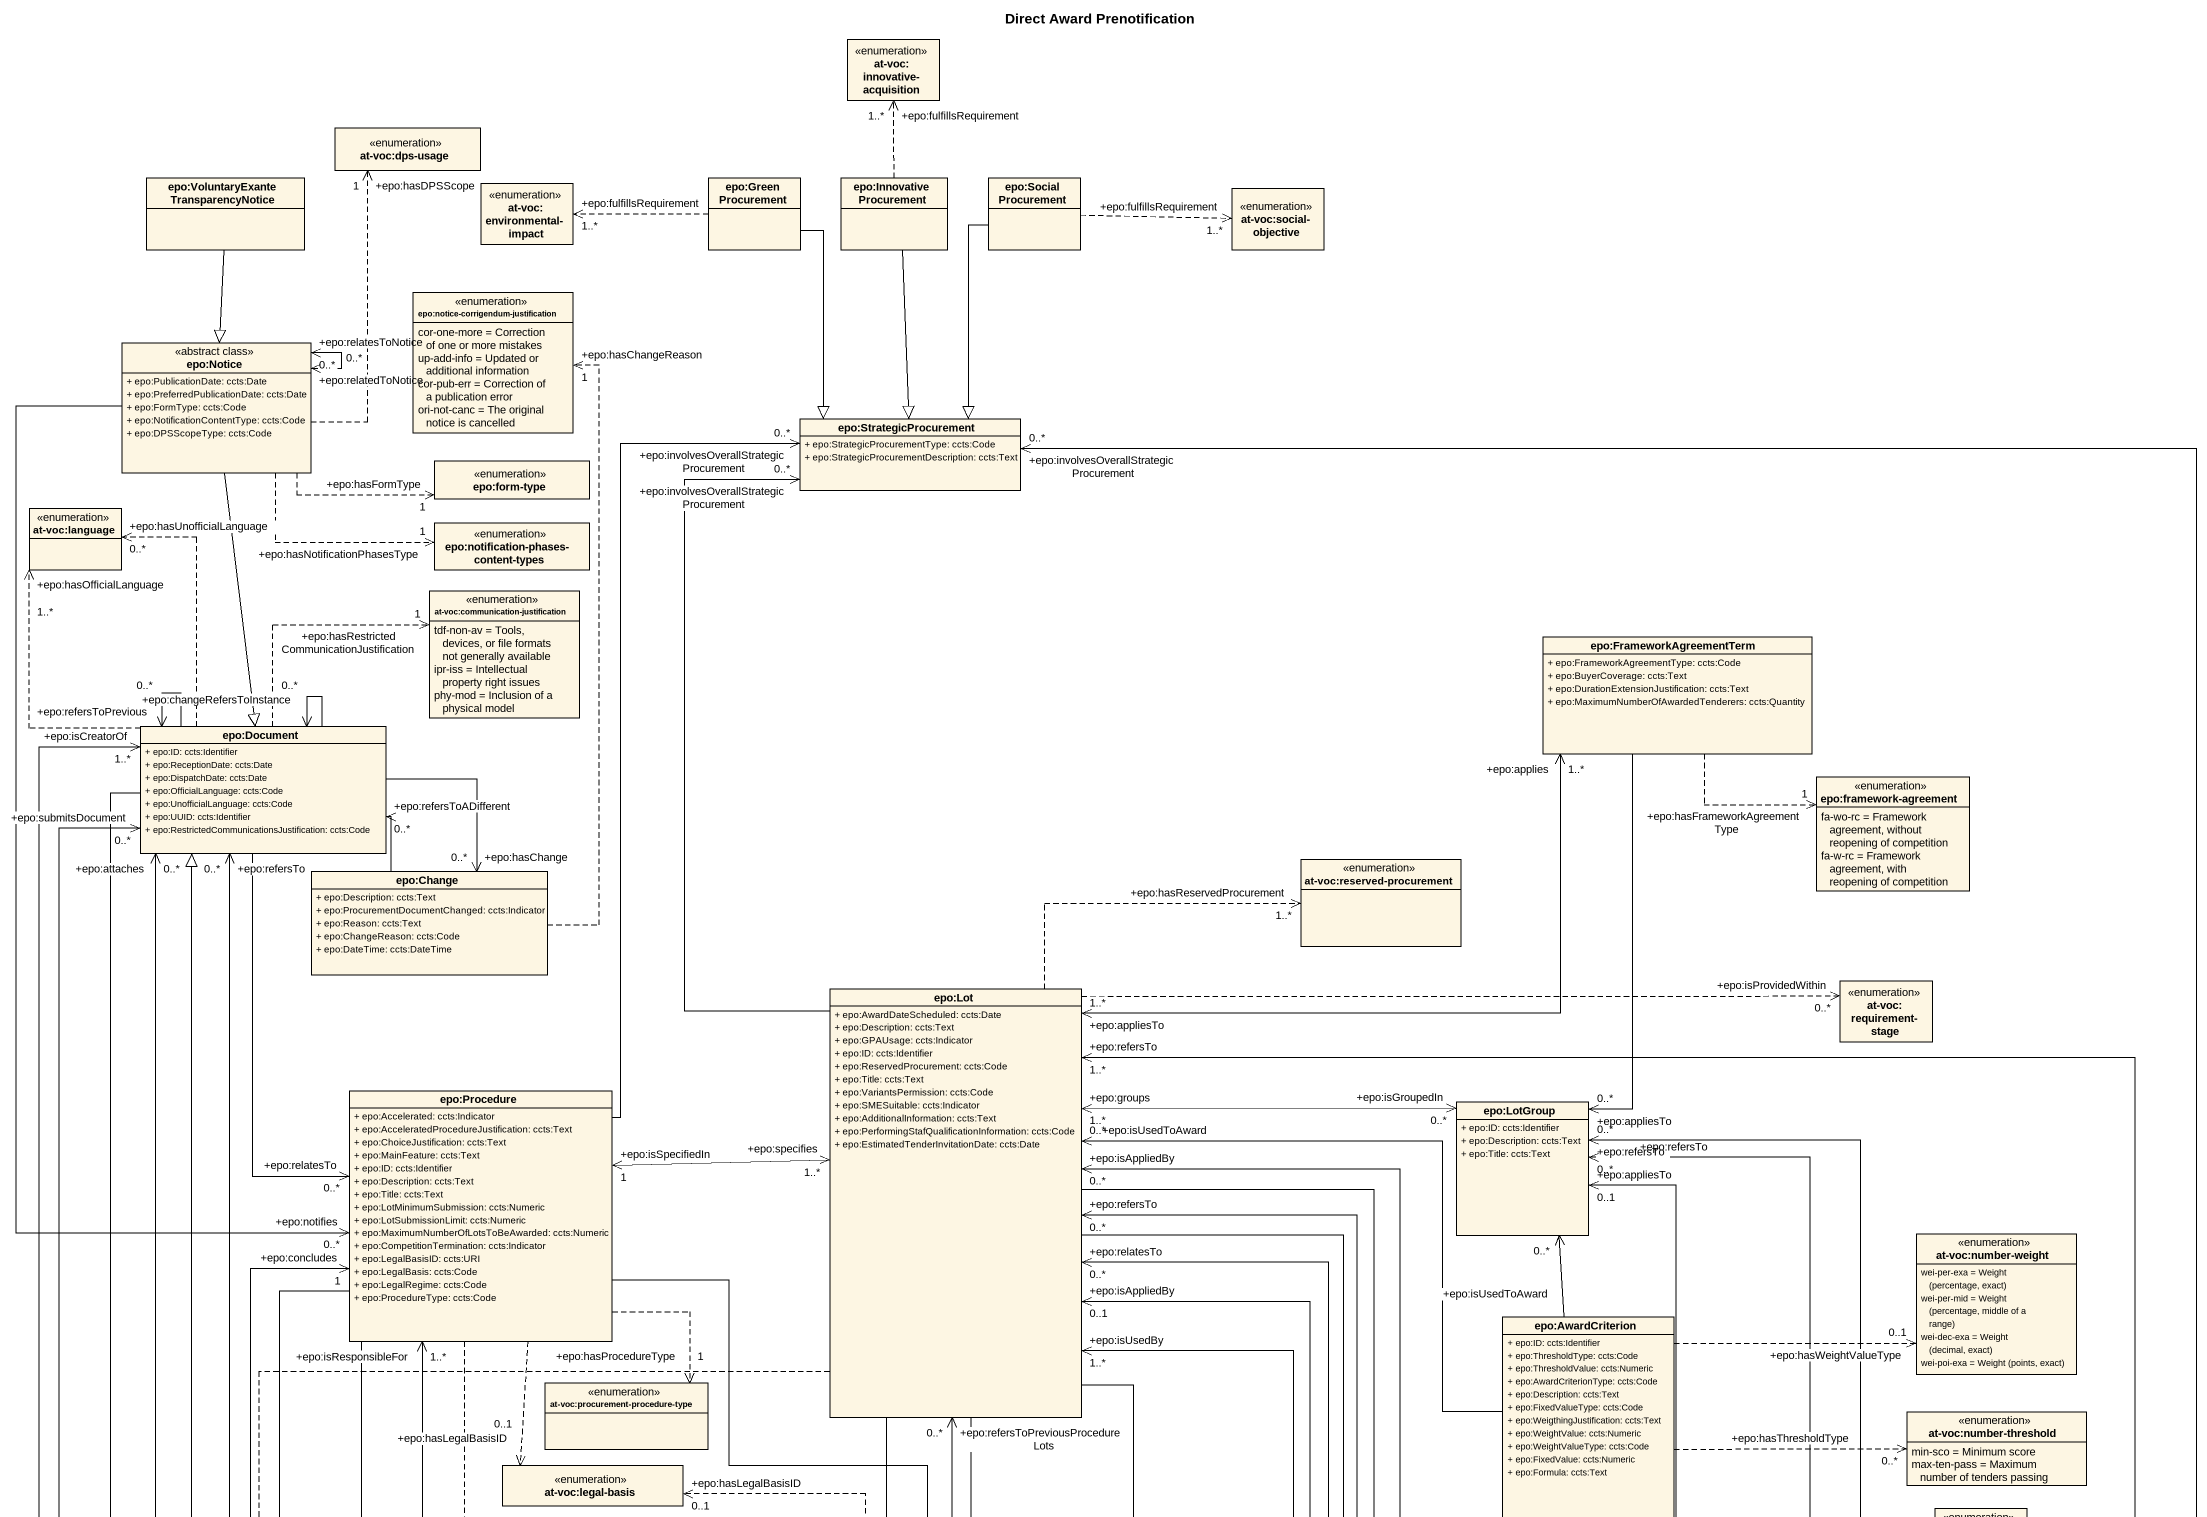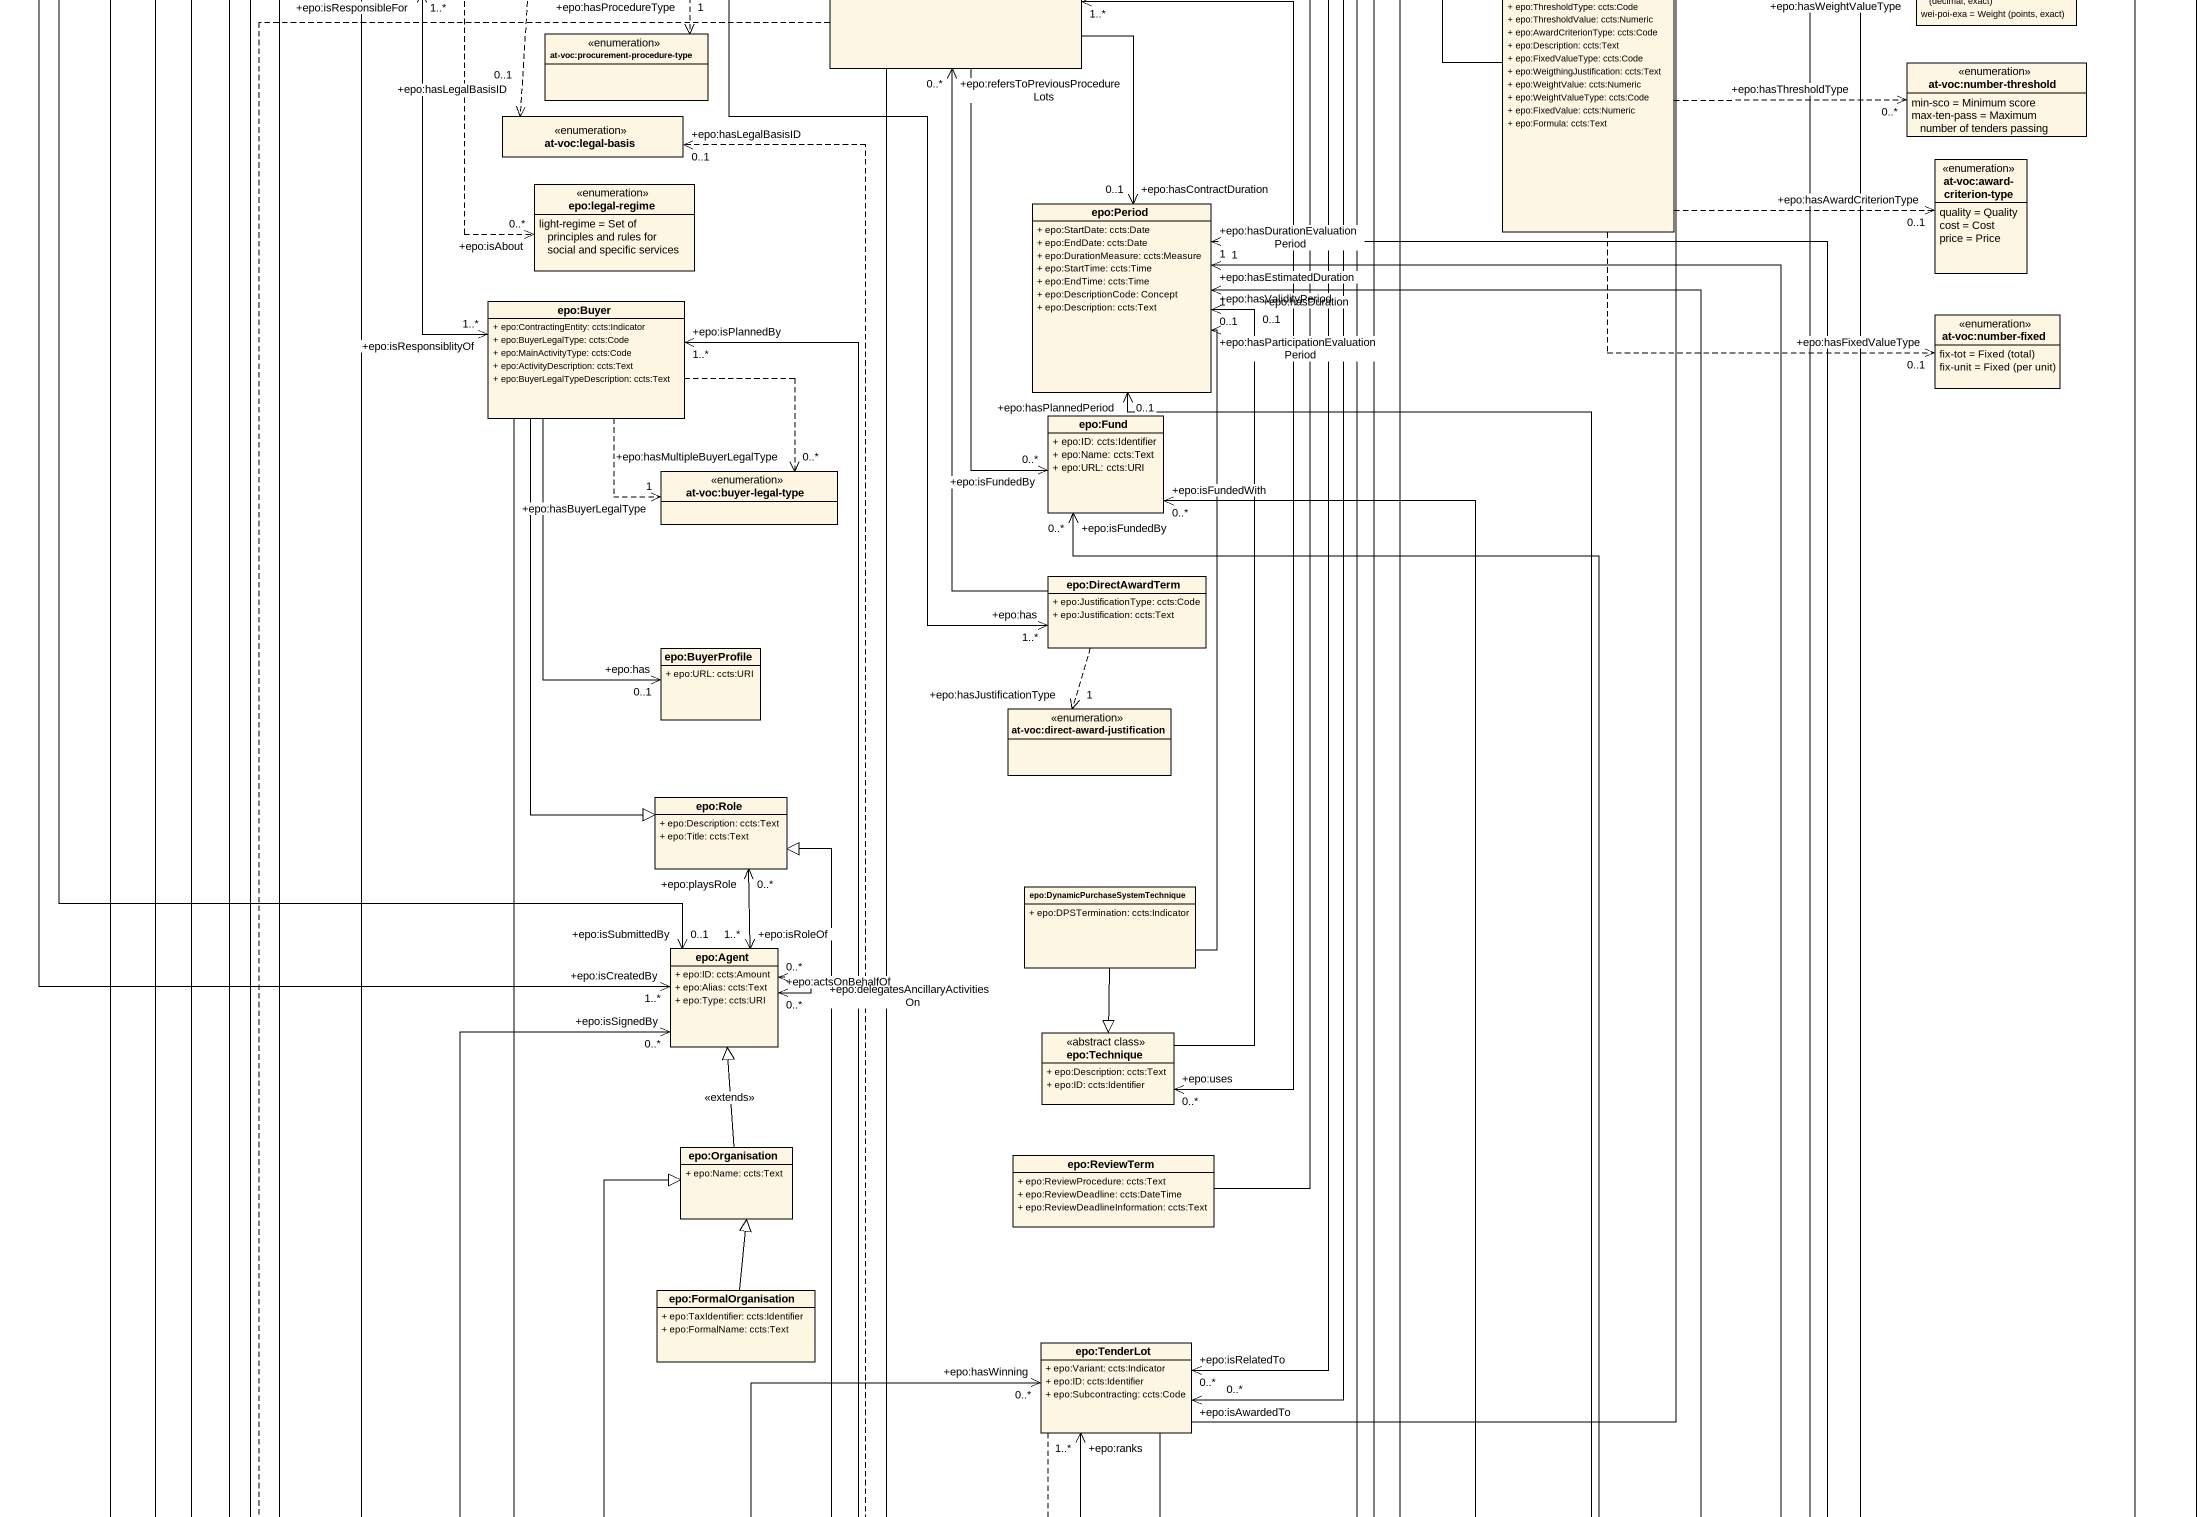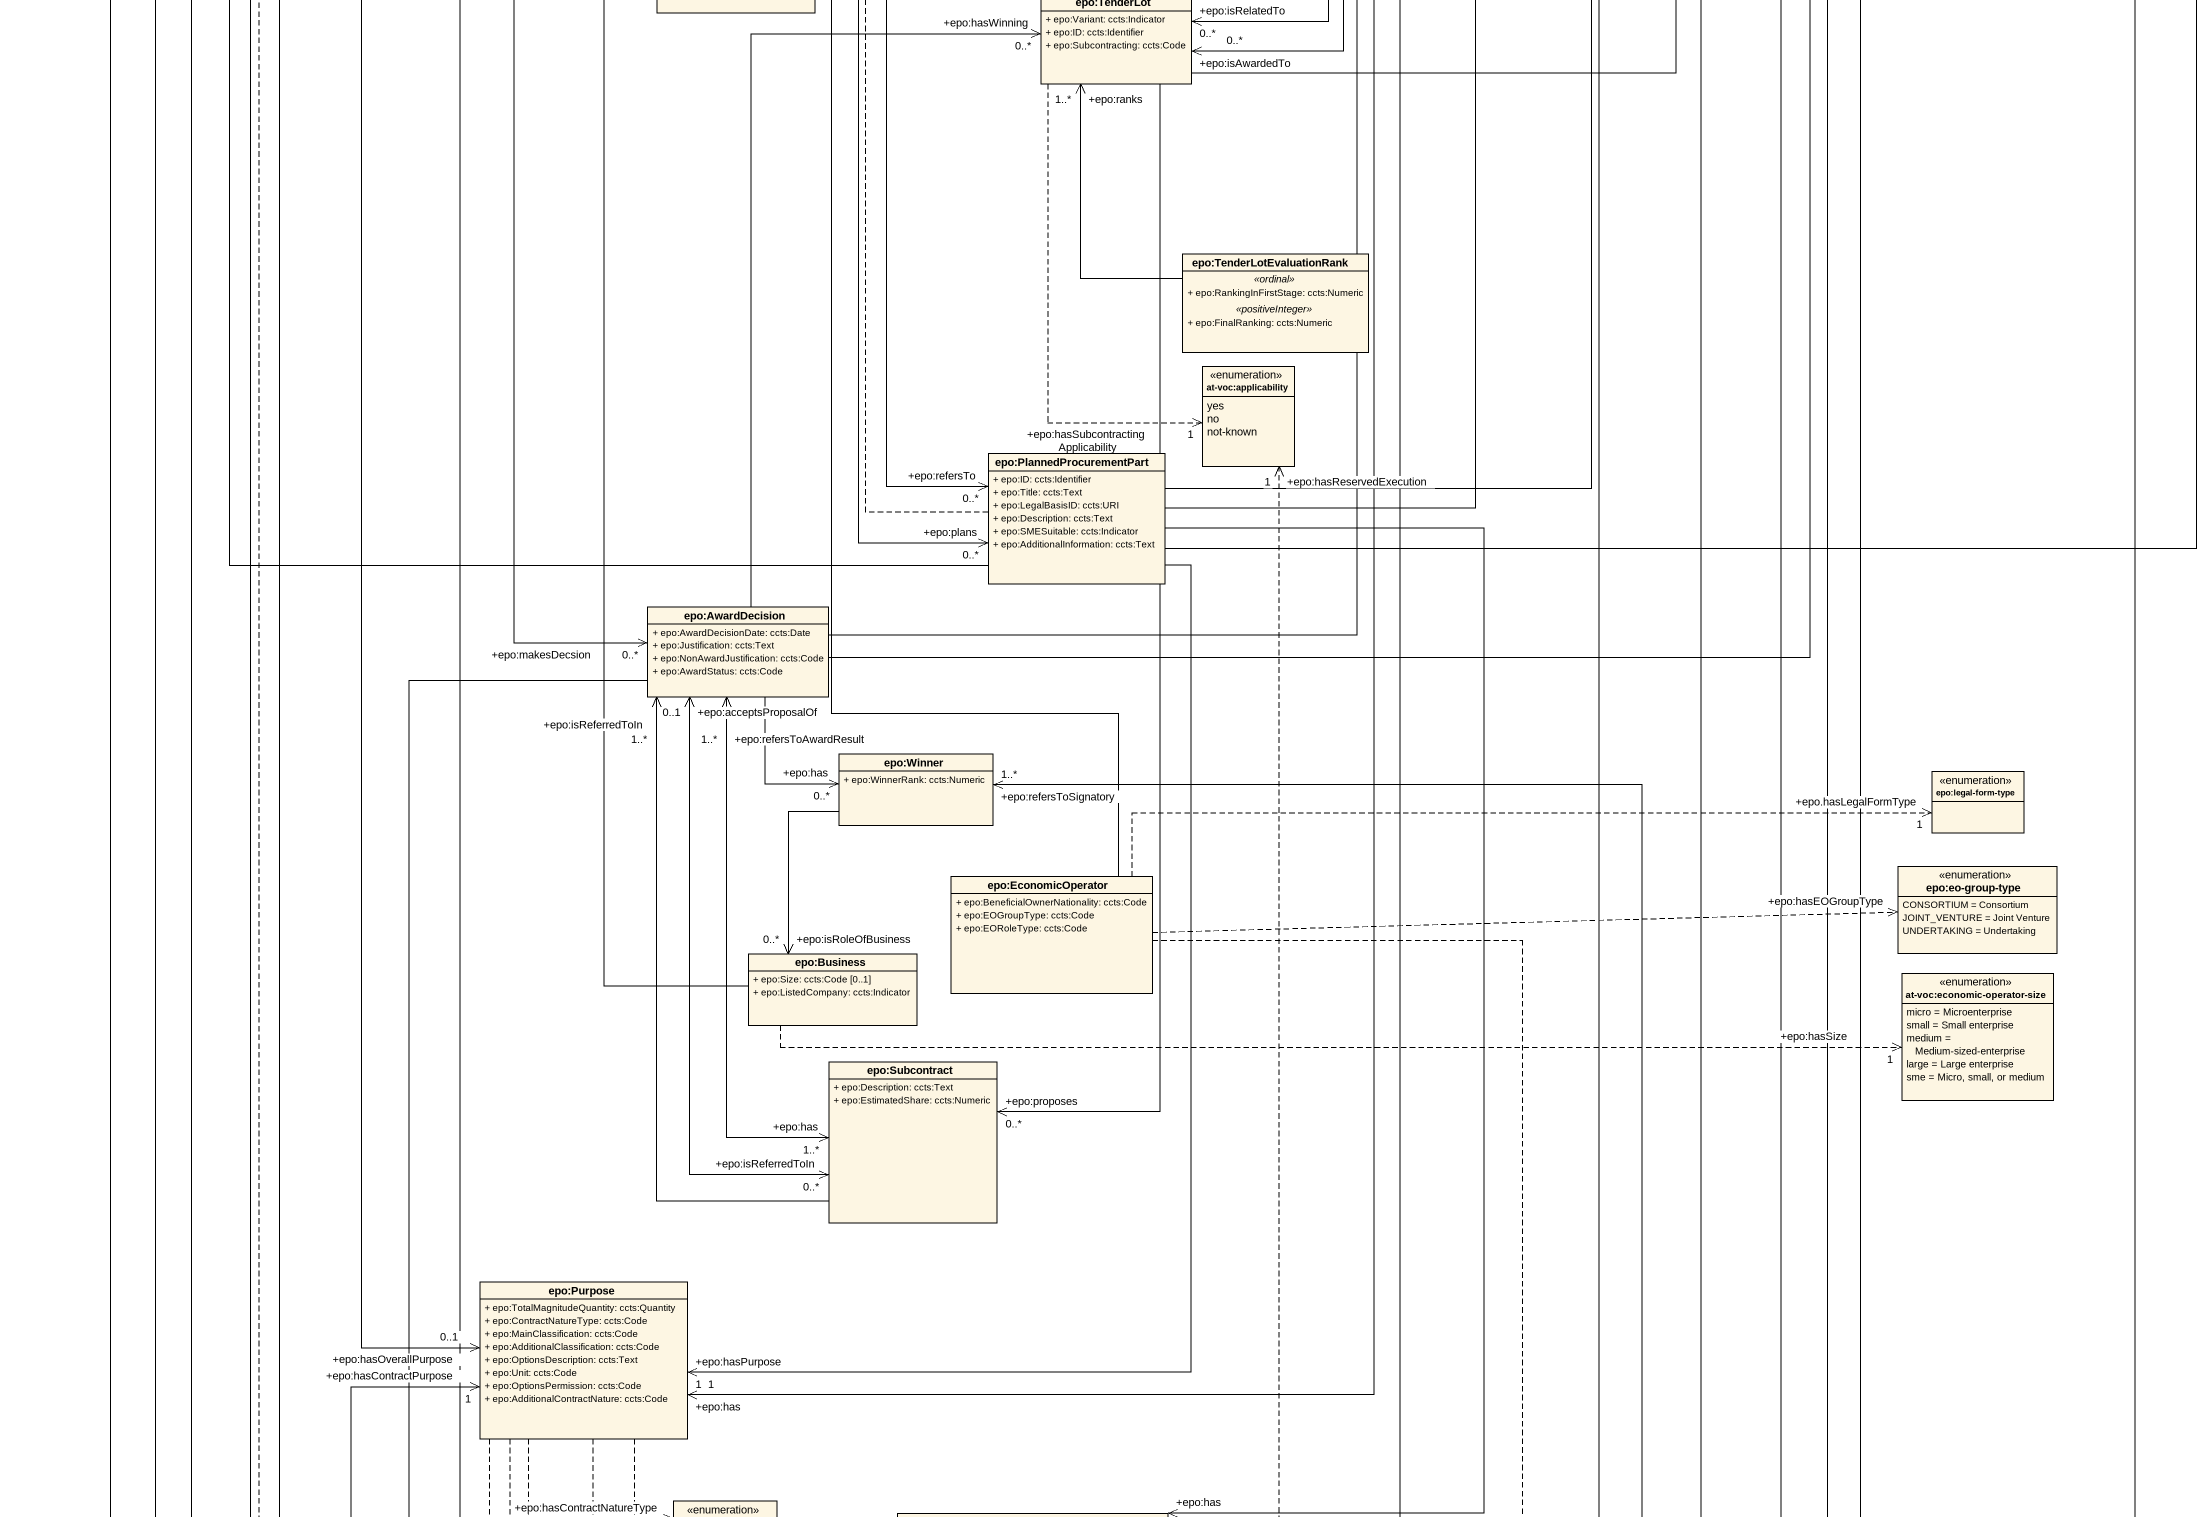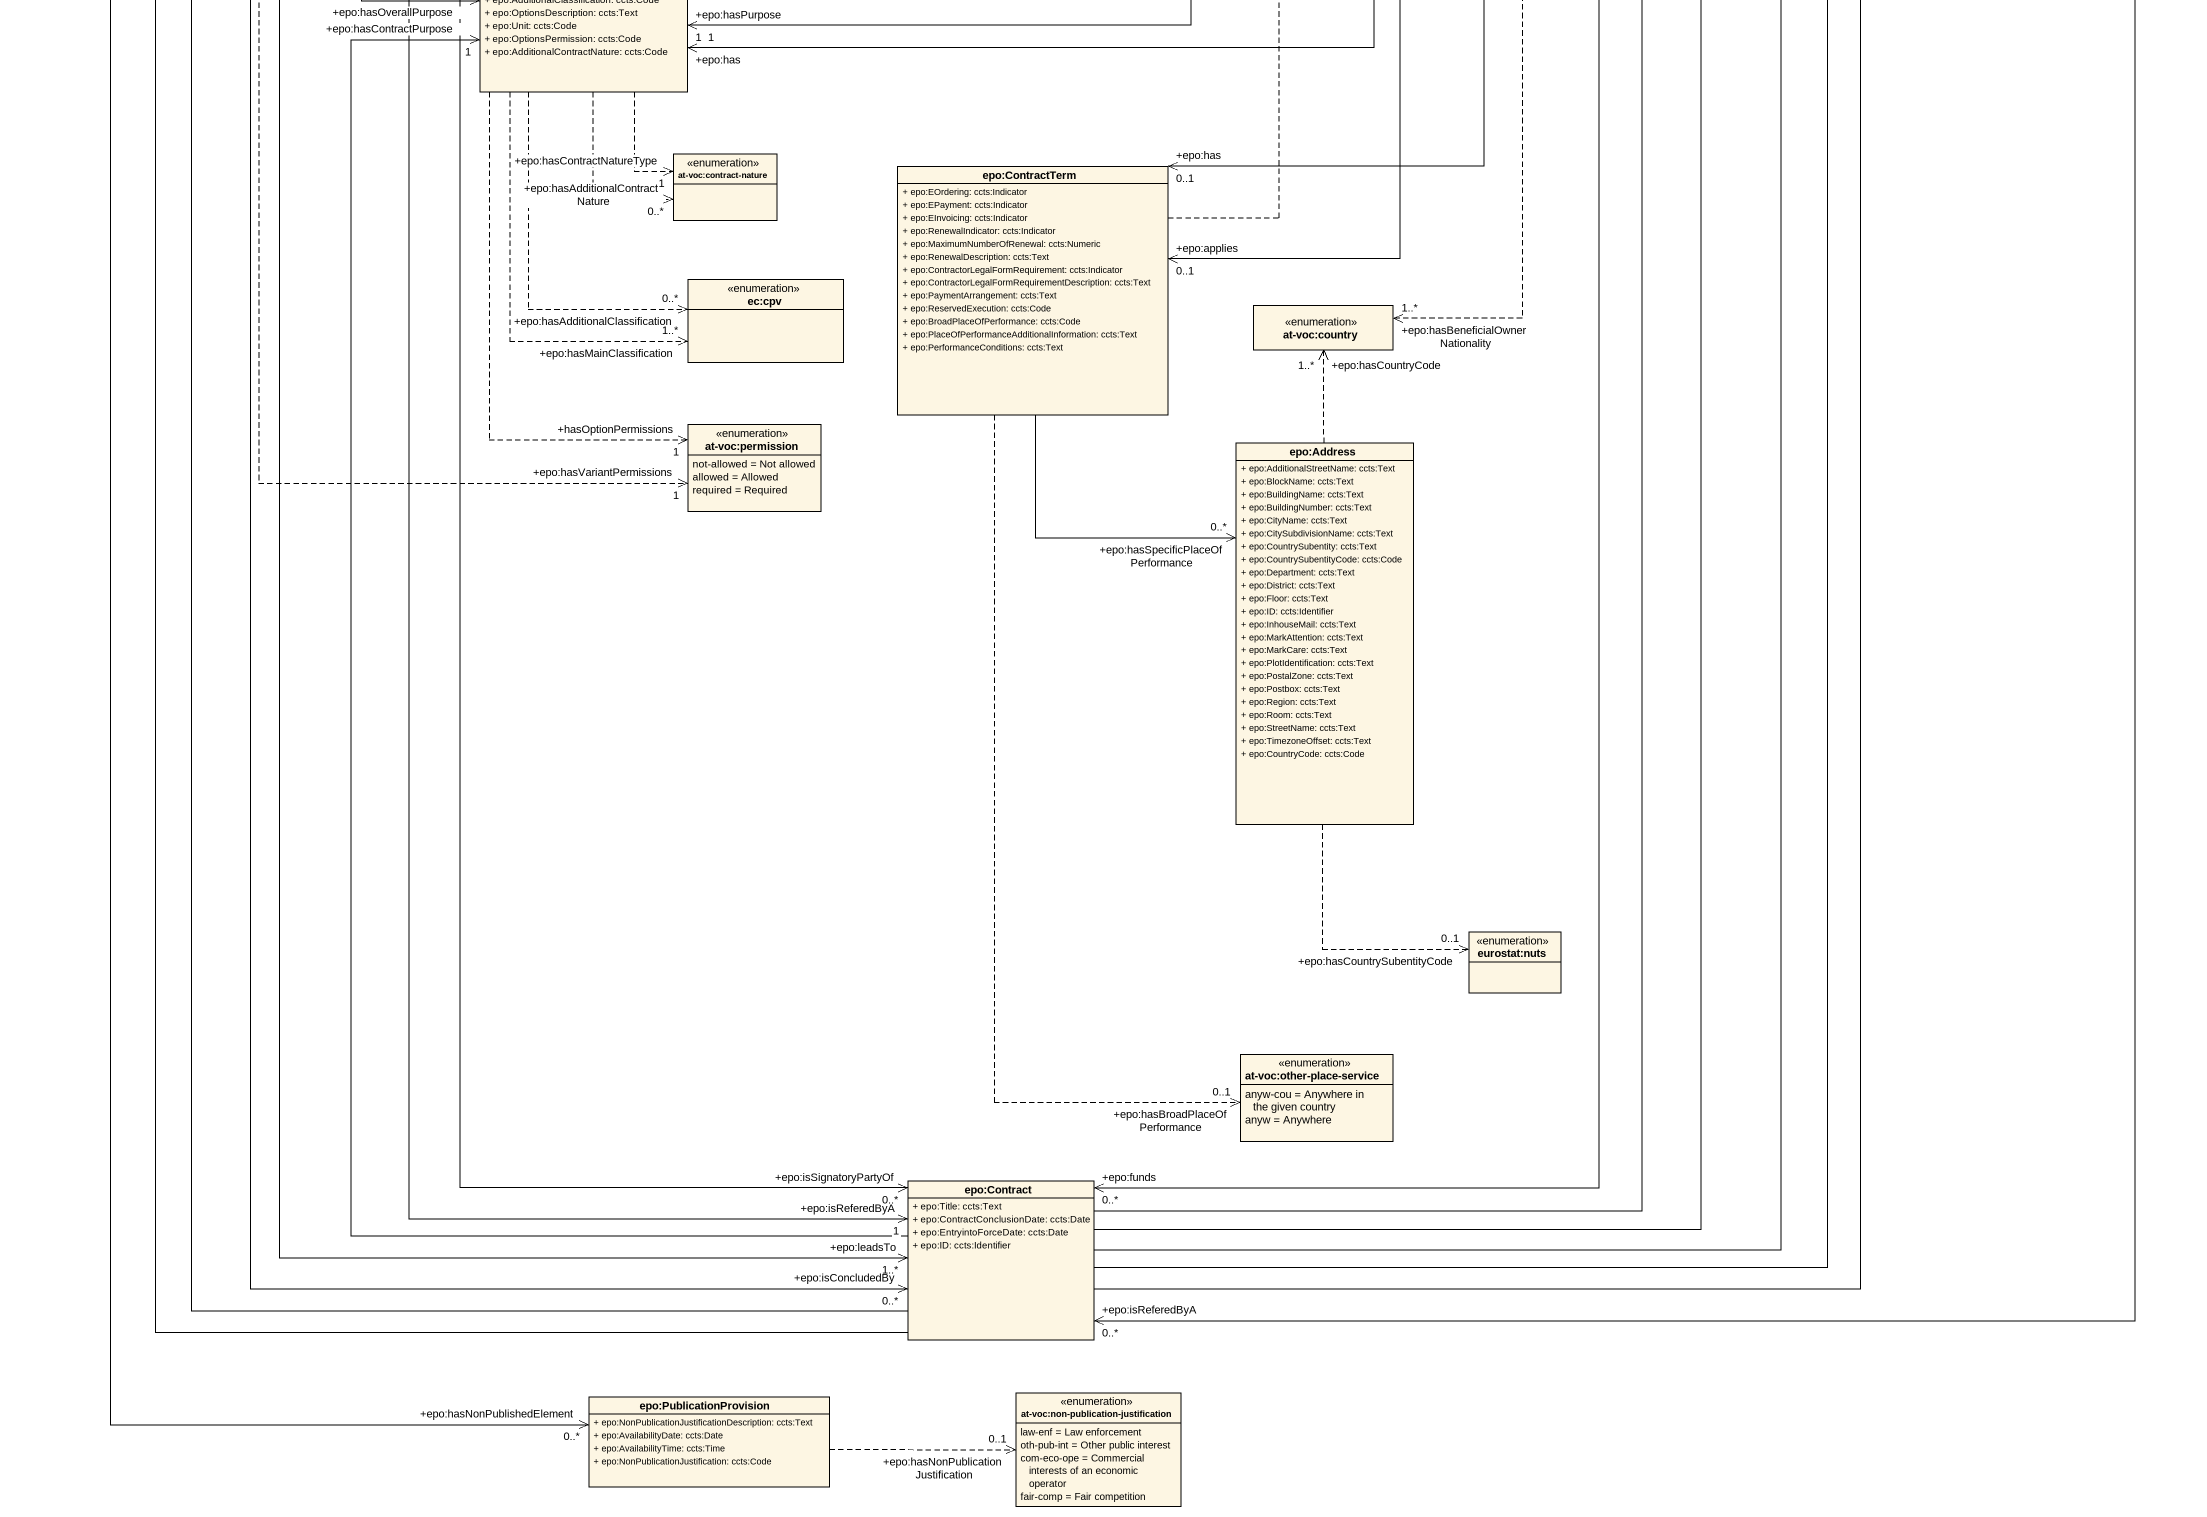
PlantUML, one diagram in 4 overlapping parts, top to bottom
@startuml
title Direct Award Prenotification
hide circle
hide empty members
skinparam classAttributeIconSize 0
enum "at-voc:innovative-acquisition" as at_voc_innovative
enum "at-voc:dps-usage" as at_voc_dps_usage
class "epo:VoluntaryExanteTransparencyNotice" as epo_VoluntaryExanteTranspare
enum "at-voc:environmental-impact" as at_voc_environmental_impact
class "epo:GreenProcurement" as epo_GreenProcurement
class "epo:InnovativeProcurement" as epo_InnovativeProcurement
class "epo:SocialProcurement" as epo_SocialProcurement
enum "at-voc:social-objective" as at_voc_social_objective
enum "epo:notice-corrigendum-justification" as epo_notice_corrigendum {
  cor-one-more = Correction of one or more mistakes
  up-add-info = Updated or additional information
  cor-pub-err = Correction of a publication error
  ori-not-canc = The original notice is cancelled
}
class "epo:Notice" as epo_Notice <<abstract class>> {
  + epo:PublicationDate: ccts:Date
  + epo:PreferredPublicationDate: ccts:Date
  + epo:FormType: ccts:Code
  + epo:NotificationContentType: ccts:Code
  + epo:DPSScopeType: ccts:Code
}
enum "epo:form-type" as epo_form_type
class "epo:StrategicProcurement" as epo_StrategicProcurement {
  + epo:StrategicProcurementType: ccts:Code
  + epo:StrategicProcurementDescription: ccts:Text
}
enum "at-voc:language" as at_voc_language
enum "epo:notification-phases-content-types" as epo_notification_phases
enum "at-voc:communication-justification" as at_voc_communication {
  tdf-non-av = Tools, devices, or file formats not generally available
  ipr-iss = Intellectual property right issues
  phy-mod = Inclusion of a physical model
}
class "epo:FrameworkAgreementTerm" as epo_FrameworkAgreementTerm {
  + epo:FrameworkAgreementType: ccts:Code
  + epo:BuyerCoverage: ccts:Text
  + epo:DurationExtensionJustification: ccts:Text
  + epo:MaximumNumberOfAwardedTenderers: ccts:Quantity
}
class "epo:Document" as epo_Document {
  + epo:ID: ccts:Identifier
  + epo:ReceptionDate: ccts:Date
  + epo:DispatchDate: ccts:Date
  + epo:OfficialLanguage: ccts:Code
  + epo:UnofficialLanguage: ccts:Code
  + epo:UUID: ccts:Identifier
  + epo:RestrictedCommunicationsJustification: ccts:Code
}
enum "epo:framework-agreement" as epo_framework_agreement {
  fa-wo-rc = Framework agreement, without reopening of competition
  fa-w-rc = Framework agreement, with reopening of competition
}
class "epo:Change" as epo_Change {
  + epo:Description: ccts:Text
  + epo:ProcurementDocumentChanged: ccts:Indicator
  + epo:Reason: ccts:Text
  + epo:ChangeReason: ccts:Code
  + epo:DateTime: ccts:DateTime
}
enum "at-voc:reserved-procurement" as at_voc_reserved_procurement
class "epo:Lot" as epo_Lot {
  + epo:AwardDateScheduled: ccts:Date
  + epo:Description: ccts:Text
  + epo:GPAUsage: ccts:Indicator
  + epo:ID: ccts:Identifier
  + epo:ReservedProcurement: ccts:Code
  + epo:Title: ccts:Text
  + epo:VariantsPermission: ccts:Code
  + epo:SMESuitable: ccts:Indicator
  + epo:AdditionalInformation: ccts:Text
  + epo:PerformingStafQualificationInformation: ccts:Code
  + epo:EstimatedTenderInvitationDate: ccts:Date
}
enum "at-voc:requirement-stage" as at_voc_requirement_stage
class "epo:Procedure" as epo_Procedure {
  + epo:Accelerated: ccts:Indicator
  + epo:AcceleratedProcedureJustification: ccts:Text
  + epo:ChoiceJustification: ccts:Text
  + epo:MainFeature: ccts:Text
  + epo:ID: ccts:Identifier
  + epo:Description: ccts:Text
  + epo:Title: ccts:Text
  + epo:LotMinimumSubmission: ccts:Numeric
  + epo:LotSubmissionLimit: ccts:Numeric
  + epo:MaximumNumberOfLotsToBeAwarded: ccts:Numeric
  + epo:CompetitionTermination: ccts:Indicator
  + epo:LegalBasisID: ccts:URI
  + epo:LegalBasis: ccts:Code
  + epo:LegalRegime: ccts:Code
  + epo:ProcedureType: ccts:Code
}
class "epo:LotGroup" as epo_LotGroup {
  + epo:ID: ccts:Identifier
  + epo:Description: ccts:Text
  + epo:Title: ccts:Text
}
enum "at-voc:number-weight" as at_voc_number_weight {
  {field} wei-per-exa = Weight (percentage, exact)
  {field} wei-per-mid = Weight (percentage, middle of a range)
  {field} wei-dec-exa = Weight (decimal, exact)
  {field} wei-poi-exa = Weight (points, exact)
}
class "epo:AwardCriterion" as epo_AwardCriterion {
  + epo:ID: ccts:Identifier
  + epo:ThresholdType: ccts:Code
  + epo:ThresholdValue: ccts:Numeric
  + epo:AwardCriterionType: ccts:Code
  + epo:Description: ccts:Text
  + epo:FixedValueType: ccts:Code
  + epo:WeigthingJustification: ccts:Text
  + epo:WeightValue: ccts:Numeric
  + epo:WeightValueType: ccts:Code
  + epo:FixedValue: ccts:Numeric
  + epo:Formula: ccts:Text
}
enum "at-voc:procurement-procedure-type" as at_voc_procurement
enum "at-voc:number-threshold" as at_voc_number_threshold {
  min-sco = Minimum score
  max-ten-pass = Maximum number of tenders passing
}
enum "at-voc:legal-basis" as at_voc_legal_basis
enum "at-voc:award-criterion-type" as at_voc_award_criterion_type {
  quality = Quality
  cost = Cost
  price = Price
}
enum "epo:legal-regime" as epo_legal_regime {
  light-regime = Set of principles and rules for social and specific services
}
class "epo:Period" as epo_Period {
  + epo:StartDate: ccts:Date
  + epo:EndDate: ccts:Date
  + epo:DurationMeasure: ccts:Measure
  + epo:StartTime: ccts:Time
  + epo:EndTime: ccts:Time
  + epo:DescriptionCode: Concept
  + epo:Description: ccts:Text
}
class "epo:Buyer" as epo_Buyer {
  + epo:ContractingEntity: ccts:Indicator
  + epo:BuyerLegalType: ccts:Code
  + epo:MainActivityType: ccts:Code
  + epo:ActivityDescription: ccts:Text
  + epo:BuyerLegalTypeDescription: ccts:Text
}
enum "at-voc:number-fixed" as at_voc_number_fixed {
  {field} fix-tot = Fixed (total)
  {field} fix-unit = Fixed (per unit)
}
class "epo:Fund" as epo_Fund {
  + epo:ID: ccts:Identifier
  + epo:Name: ccts:Text
  + epo:URL: ccts:URI
}
enum "at-voc:buyer-legal-type" as at_voc_buyer_legal_type
class "epo:DirectAwardTerm" as epo_DirectAwardTerm {
  + epo:JustificationType: ccts:Code
  + epo:Justification: ccts:Text
}
class "epo:BuyerProfile" as epo_BuyerProfile {
  + epo:URL: ccts:URI
}
enum "at-voc:direct-award-justification" as at_voc_direct_award
class "epo:Role" as epo_Role {
  + epo:Description: ccts:Text
  + epo:Title: ccts:Text
}
class "epo:DynamicPurchaseSystemTechnique" as epo_DynamicPurchaseSystemTec {
  + epo:DPSTermination: ccts:Indicator
}
class "epo:Agent" as epo_Agent {
  + epo:ID: ccts:Amount
  + epo:Alias: ccts:Text
  + epo:Type: ccts:URI
}
class "epo:Technique" as epo_Technique <<abstract class>> {
  + epo:Description: ccts:Text
  + epo:ID: ccts:Identifier
}
class "epo:Organisation" as epo_Organisation {
  + epo:Name: ccts:Text
}
class "epo:ReviewTerm" as epo_ReviewTerm {
  + epo:ReviewProcedure: ccts:Text
  + epo:ReviewDeadline: ccts:DateTime
  + epo:ReviewDeadlineInformation: ccts:Text
}
class "epo:FormalOrganisation" as epo_FormalOrganisation {
  + epo:TaxIdentifier: ccts:Identifier
  + epo:FormalName: ccts:Text
}
class "epo:TenderLot" as epo_TenderLot {
  + epo:Variant: ccts:Indicator
  + epo:ID: ccts:Identifier
  + epo:Subcontracting: ccts:Code
}
class "epo:TenderLotEvaluationRank" as epo_TenderLotEvaluationRank {
  .. <<ordinal>> ..
  + epo:RankingInFirstStage: ccts:Numeric
  .. <<positiveInteger>> ..
  + epo:FinalRanking: ccts:Numeric
}
enum "at-voc:applicability" as at_voc_applicability {
  yes
  no
  not-known
}
class "epo:PlannedProcurementPart" as epo_PlannedProcurementPart {
  + epo:ID: ccts:Identifier
  + epo:Title: ccts:Text
  + epo:LegalBasisID: ccts:URI
  + epo:Description: ccts:Text
  + epo:SMESuitable: ccts:Indicator
  + epo:AdditionalInformation: ccts:Text
}
class "epo:AwardDecision" as epo_AwardDecision {
  + epo:AwardDecisionDate: ccts:Date
  + epo:Justification: ccts:Text
  + epo:NonAwardJustification: ccts:Code
  + epo:AwardStatus: ccts:Code
}
class "epo:Winner" as epo_Winner {
  + epo:WinnerRank: ccts:Numeric
}
enum "epo:legal-form-type" as epo_legal_form_type
enum "epo:eo-group-type" as epo_eo_group_type {
  CONSORTIUM = Consortium
  JOINT_VENTURE = Joint Venture
  UNDERTAKING = Undertaking
}
class "epo:EconomicOperator" as epo_EconomicOperator {
  + epo:BeneficialOwnerNationality: ccts:Code
  + epo:EOGroupType: ccts:Code
  + epo:EORoleType: ccts:Code
}
class "epo:Business" as epo_Business {
  + epo:Size: ccts:Code [0..1]
  + epo:ListedCompany: ccts:Indicator
}
enum "at-voc:economic-operator-size" as at_voc_economic_operator {
  micro = Microenterprise
  small = Small enterprise
  medium = Medium-sized-enterprise
  large = Large enterprise
  sme = Micro, small, or medium
}
class "epo:Subcontract" as epo_Subcontract {
  + epo:Description: ccts:Text
  + epo:EstimatedShare: ccts:Numeric
}
class "epo:Purpose" as epo_Purpose {
  + epo:TotalMagnitudeQuantity: ccts:Quantity
  + epo:ContractNatureType: ccts:Code
  + epo:MainClassification: ccts:Code
  + epo:AdditionalClassification: ccts:Code
  + epo:OptionsDescription: ccts:Text
  + epo:Unit: ccts:Code
  + epo:OptionsPermission: ccts:Code
  + epo:AdditionalContractNature: ccts:Code
}
enum "at-voc:contract-nature" as at_voc_contract_nature
class "epo:ContractTerm" as epo_ContractTerm {
  + epo:EOrdering: ccts:Indicator
  + epo:EPayment: ccts:Indicator
  + epo:EInvoicing: ccts:Indicator
  + epo:RenewalIndicator: ccts:Indicator
  + epo:MaximumNumberOfRenewal: ccts:Numeric
  + epo:RenewalDescription: ccts:Text
  + epo:ContractorLegalFormRequirement: ccts:Indicator
  + epo:ContractorLegalFormRequirementDescription: ccts:Text
  + epo:PaymentArrangement: ccts:Text
  + epo:ReservedExecution: ccts:Code
  + epo:BroadPlaceOfPerformance: ccts:Code
  + epo:PlaceOfPerformanceAdditionalInformation: ccts:Text
  + epo:PerformanceConditions: ccts:Text
}
enum "ec:cpv" as ec_cpv
enum "at-voc:country" as at_voc_country
enum "at-voc:permission" as at_voc_permission {
  not-allowed = Not allowed
  allowed = Allowed
  required = Required
}
class "epo:Address" as epo_Address {
  + epo:AdditionalStreetName: ccts:Text
  + epo:BlockName: ccts:Text
  + epo:BuildingName: ccts:Text
  + epo:BuildingNumber: ccts:Text
  + epo:CityName: ccts:Text
  + epo:CitySubdivisionName: ccts:Text
  + epo:CountrySubentity: ccts:Text
  + epo:CountrySubentityCode: ccts:Code
  + epo:Department: ccts:Text
  + epo:District: ccts:Text
  + epo:Floor: ccts:Text
  + epo:ID: ccts:Identifier
  + epo:InhouseMail: ccts:Text
  + epo:MarkAttention: ccts:Text
  + epo:MarkCare: ccts:Text
  + epo:PlotIdentification: ccts:Text
  + epo:PostalZone: ccts:Text
  + epo:Postbox: ccts:Text
  + epo:Region: ccts:Text
  + epo:Room: ccts:Text
  + epo:StreetName: ccts:Text
  + epo:TimezoneOffset: ccts:Text
  + epo:CountryCode: ccts:Code
}
enum "eurostat:nuts" as eurostat_nuts
enum "at-voc:other-place-service" as at_voc_other_place_service {
  anyw-cou = Anywhere in the given country
  anyw = Anywhere
}
class "epo:Contract" as epo_Contract {
  + epo:Title: ccts:Text
  + epo:ContractConclusionDate: ccts:Date
  + epo:EntryintoForceDate: ccts:Date
  + epo:ID: ccts:Identifier
}
class "epo:PublicationProvision" as epo_PublicationProvision {
  + epo:NonPublicationJustificationDescription: ccts:Text
  + epo:AvailabilityDate: ccts:Date
  + epo:AvailabilityTime: ccts:Time
  + epo:NonPublicationJustification: ccts:Code
}
enum "at-voc:non-publication-justification" as at_voc_non_publication {
  law-enf = Law enforcement
  oth-pub-int = Other public interest
  com-eco-ope = Commercial interests of an economic operator
  fair-comp = Fair competition
}
epo_VoluntaryExanteTranspare --|> epo_Notice
epo_GreenProcurement .left.> "+epo:fulfillsRequirement\n1..*" at_voc_environmental_impact
epo_GreenProcurement --|> epo_StrategicProcurement
epo_InnovativeProcurement .up.> "+epo:fulfillsRequirement\n1..*" at_voc_innovative
epo_InnovativeProcurement --|> epo_StrategicProcurement
epo_SocialProcurement .right.> "+epo:fulfillsRequirement\n1..*" at_voc_social_objective
epo_SocialProcurement --|> epo_StrategicProcurement
epo_Notice .up.> "+epo:hasDPSScope\n1" at_voc_dps_usage
epo_Notice "+epo:relatedToNotice\n0..*" <--> "+epo:relatesToNotice\n0..*" epo_Notice
epo_Notice .right.> "+epo:hasFormType\n1" epo_form_type
epo_Notice .right.> "+epo:hasNotificationPhasesType\n1" epo_notification_phases
epo_Notice --|> epo_Document
epo_Notice --> "+epo:notifies\n0..*" epo_Procedure
epo_FrameworkAgreementTerm ..> "+epo:hasFrameworkAgreementType\n1" epo_framework_agreement
epo_FrameworkAgreementTerm "+epo:applies\n1..*" <--> "+epo:appliesTo\n1..*" epo_Lot
epo_FrameworkAgreementTerm --> "+epo:appliesTo\n0..*" epo_LotGroup
epo_Document .up.> "+epo:hasUnofficialLanguage\n0..*" at_voc_language
epo_Document .up.> "+epo:hasOfficialLanguage\n1..*" at_voc_language
epo_Document .right.> "+epo:hasRestrictedCommunicationJustification\n1" at_voc_communication
epo_Document --> "+epo:refersToPrevious\n0..*" epo_Document
epo_Document --> "+epo:changeRefersToInstance\n0..*" epo_Document
epo_Document --> "+epo:hasChange\n0..*" epo_Change
epo_Document --> "+epo:relatesTo\n0..*" epo_Procedure
epo_Document "+epo:submitsDocument\n0..*" <--> "+epo:isSubmittedBy\n0..1" epo_Agent
epo_Document --> "+epo:hasNonPublishedElement\n0..*" epo_PublicationProvision
epo_Change .up.> "+epo:hasChangeReason\n1" epo_notice_corrigendum
epo_Change -up-> "+epo:refersToADifferent\n0..*" epo_Document
epo_Lot -up-> "+epo:involvesOverallStrategicProcurement\n0..*" epo_StrategicProcurement
epo_Lot .up.> "+epo:hasReservedProcurement\n1..*" at_voc_reserved_procurement
epo_Lot .right.> "+epo:isProvidedWithin\n0..*" at_voc_requirement_stage
epo_Lot "+epo:groups\n1..*" <-right-> "+epo:isGroupedIn\n0..*" epo_LotGroup
epo_Lot --> "+epo:hasContractDuration\n0..1" epo_Period
epo_Lot --> "+epo:isFundedBy\n0..*" epo_Fund
epo_Lot --> "+epo:isAwardedTo\n0..*" epo_TenderLot
epo_Lot --> "+epo:refersTo\n0..*" epo_PlannedProcurementPart
epo_Lot --> "+epo:has\n1" epo_Purpose
epo_Lot "+epo:isAppliedBy\n0..*" <--> "+epo:applies\n0..1" epo_ContractTerm
epo_Lot ..> "+epo:hasVariantPermissions\n1" at_voc_permission
epo_Procedure -up-> "+epo:involvesOverallStrategicProcurement\n0..*" epo_StrategicProcurement
epo_Procedure "+epo:isSpecifiedIn\n1" <-right-> "+epo:specifies\n1..*" epo_Lot
epo_Procedure ..> "+epo:hasProcedureType\n1" at_voc_procurement
epo_Procedure ..> "+epo:hasLegalBasisID\n0..1" at_voc_legal_basis
epo_Procedure ..> "+epo:isAbout\n0..*" epo_legal_regime
epo_Procedure "+epo:isResponsibleFor\n1..*" <--> "+epo:isResponsiblityOf\n1..*" epo_Buyer
epo_Procedure --> "+epo:has\n1..*" epo_DirectAwardTerm
epo_Procedure --> "+epo:hasOverallPurpose\n0..1" epo_Purpose
epo_Procedure "+epo:concludes\n1" <--> "+epo:isConcludedBy\n0..*" epo_Contract
epo_Procedure --> "+epo:leadsTo\n1..*" epo_Contract
epo_AwardCriterion -left-> "+epo:isUsedToAward\n0..*" epo_Lot
epo_AwardCriterion -up-> "+epo:isUsedToAward\n0..*" epo_LotGroup
epo_AwardCriterion .right.> "+epo:hasWeightValueType\n0..1" at_voc_number_weight
epo_AwardCriterion .right.> "+epo:hasThresholdType\n0..*" at_voc_number_threshold
epo_AwardCriterion .right.> "+epo:hasAwardCriterionType\n0..1" at_voc_award_criterion_type
epo_AwardCriterion ..> "+epo:hasFixedValueType\n0..1" at_voc_number_fixed
epo_Buyer ..> "+epo:hasMultipleBuyerLegalType\n0..*" at_voc_buyer_legal_type
epo_Buyer ..> "+epo:hasBuyerLegalType\n1" at_voc_buyer_legal_type
epo_Buyer --> "+epo:has\n0..1" epo_BuyerProfile
epo_Buyer --|> epo_Role
epo_Buyer "+epo:isPlannedBy\n1..*" <--> "+epo:plans\n0..*" epo_PlannedProcurementPart
epo_Buyer --> "+epo:makesDecsion\n0..*" epo_AwardDecision
epo_DirectAwardTerm -up-> "+epo:refersToPreviousProcedureLots\n0..*" epo_Lot
epo_DirectAwardTerm ..> "+epo:hasJustificationType\n1" at_voc_direct_award
epo_DynamicPurchaseSystemTec -up-> "+epo:hasParticipationEvaluationPeriod\n0..1" epo_Period
epo_DynamicPurchaseSystemTec --|> epo_Technique
epo_Agent "+epo:isCreatedBy\n1..*" <-up-> "+epo:isCreatorOf\n1..*" epo_Document
epo_Agent "+epo:isRoleOf\n1..*" <-up-> "+epo:playsRole\n0..*" epo_Role
epo_Agent "+epo:actsOnBehalfOf\n0..*" <--> "+epo:delegatesAncillaryActivitiesOn\n0..*" epo_Agent
epo_Technique "+epo:uses\n0..*" <-up-> "+epo:isUsedBy\n1..*" epo_Lot
epo_Technique -up-> "+epo:hasValidityPeriod\n0..1" epo_Period
epo_Organisation -up-|> epo_Agent : <<extends>>
epo_ReviewTerm -up-> "+epo:isAppliedBy\n0..1" epo_Lot
epo_FormalOrganisation -up-|> epo_Organisation
epo_TenderLot "+epo:isRelatedTo\n0..*" <-up-> "+epo:relatesTo\n0..*" epo_Lot
epo_TenderLot -up-> "+epo:appliesTo\n0..1" epo_LotGroup
epo_TenderLot ..> "+epo:hasSubcontractingApplicability\n1" at_voc_applicability
epo_TenderLot --> "+epo:proposes\n0..*" epo_Subcontract
epo_TenderLotEvaluationRank -up-> "+epo:ranks\n1..*" epo_TenderLot
epo_PlannedProcurementPart -up-> "+epo:involvesOverallStrategicProcurement\n0..*" epo_StrategicProcurement
epo_PlannedProcurementPart -up-> "+epo:refersTo\n0..*" epo_Document
epo_PlannedProcurementPart .up.> "+epo:hasLegalBasisID\n0..1" at_voc_legal_basis
epo_PlannedProcurementPart -up-> "+epo:hasPlannedPeriod\n0..1" epo_Period
epo_PlannedProcurementPart -up-> "+epo:isFundedWith\n0..*" epo_Fund
epo_PlannedProcurementPart --> "+epo:hasPurpose\n1" epo_Purpose
epo_PlannedProcurementPart --> "+epo:has\n0..1" epo_ContractTerm
epo_AwardDecision -up-> "+epo:refersTo\n0..*" epo_Lot
epo_AwardDecision -up-> "+epo:refersTo\n0..*" epo_LotGroup
epo_AwardDecision -up-> "+epo:hasWinning\n0..*" epo_TenderLot
epo_AwardDecision --> "+epo:has\n0..*" epo_Winner
epo_AwardDecision --> "+epo:isReferedByA\n1" epo_Contract
epo_Winner --> "+epo:isRoleOfBusiness\n0..*" epo_Business
epo_EconomicOperator -up-|> epo_Role
epo_EconomicOperator .right.> "+epo.hasLegalFormType\n1" epo_legal_form_type
epo_EconomicOperator .right.> "+epo:hasEOGroupType" epo_eo_group_type
epo_EconomicOperator ..> "+epo:hasBeneficialOwnerNationality\n1..*" at_voc_country
epo_Business -up-|> epo_Organisation
epo_Business .right.> "+epo:hasSize\n1" at_voc_economic_operator
epo_Subcontract "+epo:isReferredToIn\n0..*" <-up-> "+epo:acceptsProposalOf\n0..1" epo_AwardDecision
epo_Subcontract -up-> "+epo:isReferredToIn\n1..*" epo_AwardDecision
epo_Subcontract "+epo:has\n1..*" <-up-> "+epo:refersToAwardResult\n1..*" epo_AwardDecision
epo_Purpose ..> "+epo:hasAdditionalContractNature\n0..*" at_voc_contract_nature
epo_Purpose ..> "+epo:hasContractNatureType\n1" at_voc_contract_nature
epo_Purpose ..> "+epo:hasAdditionalClassification\n0..*" ec_cpv
epo_Purpose ..> "+epo:hasMainClassification\n1..*" ec_cpv
epo_Purpose ..> "+hasOptionPermissions\n1" at_voc_permission
epo_ContractTerm .up.> "+epo:hasReservedExecution\n1" at_voc_applicability
epo_ContractTerm --> "+epo:hasSpecificPlaceOfPerformance\n0..*" epo_Address
epo_ContractTerm ..> "+epo:hasBroadPlaceOfPerformance\n0..1" at_voc_other_place_service
epo_Address .up.> "+epo:hasCountryCode\n1..*" at_voc_country
epo_Address ..> "+epo:hasCountrySubentityCode\n0..1" eurostat_nuts
epo_Contract -up-> "+epo:attaches\n0..*" epo_Document
epo_Contract -up-|> epo_Document
epo_Contract "+epo:isReferedByA\n0..*" <-up-> "+epo:refersTo\n1..*" epo_Lot
epo_Contract -up-> "+epo:refersTo\n0..*" epo_LotGroup
epo_Contract -up-> "+epo:hasDurationEvaluationPeriod\n1" epo_Period
epo_Contract -up-> "+epo:hasEstimatedDuration\n1" epo_Period
epo_Contract -up-> "+epo:hasDuration\n1" epo_Period
epo_Contract "+epo:funds\n0..*" <-up-> "+epo:isFundedBy\n0..*" epo_Fund
epo_Contract "+epo:isSignatoryPartyOf\n0..*" <-up-> "+epo:isSignedBy\n0..*" epo_Agent
epo_Contract -up-> "+epo:refersToSignatory\n1..*" epo_Winner
epo_Contract -up-> "+epo:hasContractPurpose\n1" epo_Purpose
epo_PublicationProvision .right.> "+epo:hasNonPublicationJustification\n0..1" at_voc_non_publication
@enduml
